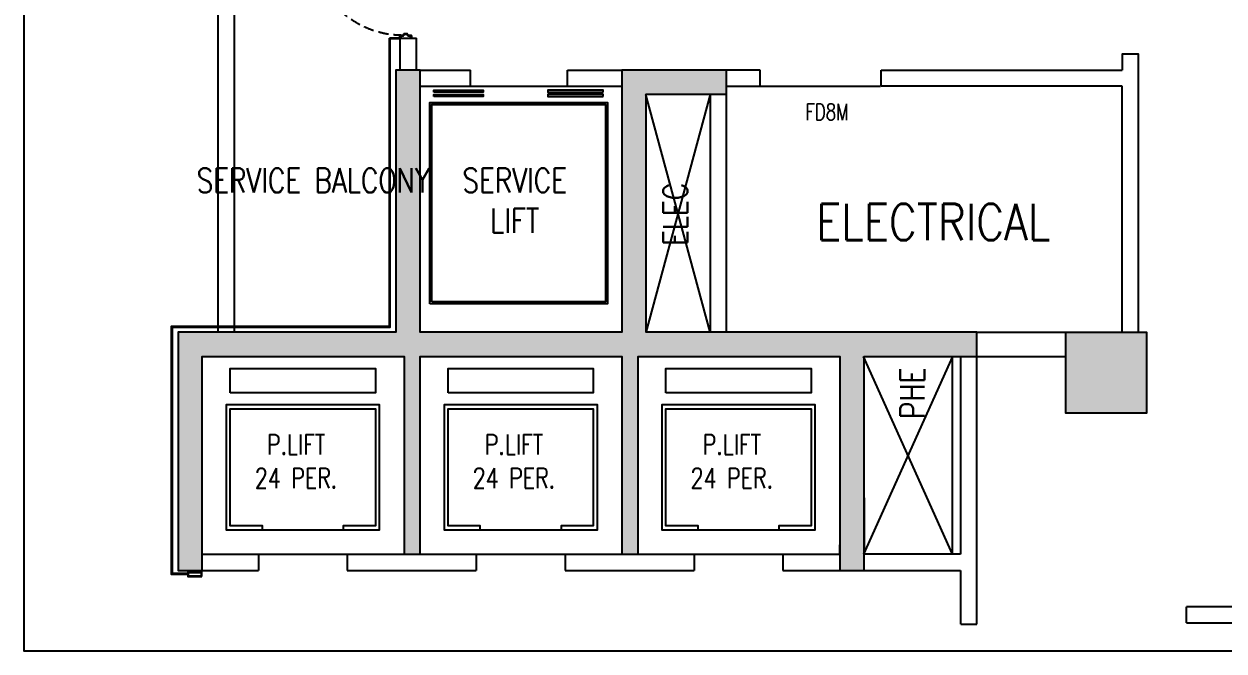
# Model space of a CAD drawing. Header units: millimetres. Extents: x 4688743 to 4806056, y -3017657 to -2960297.
# Drawn here: x 4688743 to 4703613, y -2987364 to -2979593 of the extents above; entities that cross this region are included whole.
import ezdxf
from ezdxf.enums import TextEntityAlignment as Align

# ---------------------------------------------------------------- set-up
doc = ezdxf.new("R2010")
doc.units = ezdxf.units.MM
doc.header["$MEASUREMENT"] = 0
doc.linetypes.add('13643-XREF-1ST LVL CORES$0$HIDDEN', pattern=[0.375, 0.25, -0.125])
doc.linetypes.add('CONTINU', pattern=[0])
for name, color, linetype in [('13643-XREF-1ST LVL CORES$0$DOOR', 250, 'Continuous'), ('a-col', 3, 'Continuous'), ('A-CUTOUT FLOOR', 1, 'Continuous'), ('a-dw sch', 132, 'Continuous'), ('a-hat col', 254, 'Continuous'), ('a-parapet wall', 11, 'Continuous'), ('a-text m', 4, 'Continuous'), ('a-wall', 6, 'Continuous'), ('ELE4', 2, 'Continuous'), ('ELEVATION', 1, 'Continuous'), ('FLOOR DROP', 32, 'Continuous'), ('I-CEIL', 11, 'CONTINU'), ('I-PART', 1, 'Continuous'), ('LIFT CAR', 5, 'Continuous'), ('MATEL CLADDING', 145, 'Continuous'), ('TEXT PLAN', 2, 'Continuous'), ('TEXTS', 2, 'Continuous'), ('thin', 1, 'Continuous'), ('wall', 4, 'Continuous')]:
    doc.layers.add(name, color=color, linetype=linetype)
doc.styles.add('1-125 SCALE', font='romans.shx', dxfattribs={"width": 0.8, "height": 320})
doc.styles.add('a-textm', font='simplex.shx', dxfattribs={"width": 0.85})
doc.styles.add('a-texts', font='simplex.shx', dxfattribs={"width": 0.75})
doc.styles.add('TEXTS', font='romans.shx', dxfattribs={"width": 0.75})

# ---------------------------------------------------------------- blocks, each defined once
blk = doc.blocks.new('13643-XREF-1ST LVL CORES$0$A$C29651F4C')
at = {"layer": '13643-XREF-1ST LVL CORES$0$DOOR'}
h = blk.add_hatch(color=256, dxfattribs=at)
edge = h.paths.add_edge_path()
edge.add_arc((46, 96), 4, 0, 90)
edge.add_line((46, 100), (33, 100))
edge.add_arc((33, 103), 3, 180, 270, ccw=False)
edge.add_line((30, 103), (30, 146))
edge.add_arc((26, 146), 4, 0, 90)
edge.add_line((26, 150), (4, 150))
edge.add_arc((4, 146), 4, 90, 180)
edge.add_line((0, 146), (0, 125))
edge.add_line((0, 125), (1, 125))
edge.add_line((1, 125), (1, 146))
edge.add_arc((4, 146), 3, 90, 180, ccw=False)
edge.add_line((4, 149), (26, 149))
edge.add_arc((26, 146), 3, 0, 90, ccw=False)
edge.add_line((29, 146), (29, 103))
edge.add_arc((33, 103), 4, 180, 270)
edge.add_line((33, 99), (46, 99))
edge.add_arc((46, 96), 3, 0, 90, ccw=False)
edge.add_line((49, 96), (49, 54))
edge.add_arc((46, 54), 3, 270, 360, ccw=False)
edge.add_line((46, 51), (33, 51))
edge.add_arc((33, 47), 4, 90, 180)
edge.add_line((29, 47), (29, 4))
edge.add_arc((26, 4), 3, -90, 0, ccw=False)
edge.add_line((26, 1), (4, 1))
edge.add_arc((4, 4), 3, 180, 270, ccw=False)
edge.add_line((1, 4), (1, 25))
edge.add_line((1, 25), (0, 25))
edge.add_line((0, 25), (0, 4))
edge.add_arc((4, 4), 4, 180, 270)
edge.add_line((4, 0), (26, 0))
edge.add_arc((26, 4), 4, 270, 360)
edge.add_line((30, 4), (30, 47))
edge.add_arc((33, 47), 3, 90, 180, ccw=False)
edge.add_line((33, 50), (46, 50))
edge.add_arc((46, 54), 4, 270, 360)
edge.add_line((50, 54), (50, 96))
h = blk.add_hatch(color=256, dxfattribs=at)
edge = h.paths.add_edge_path()
edge.add_arc((1154, 96), 4, 90, 180, ccw=False)
edge.add_line((1154, 100), (1167, 100))
edge.add_arc((1167, 103), 3, 270, 360)
edge.add_line((1170, 103), (1170, 146))
edge.add_arc((1174, 146), 4, 90, 180, ccw=False)
edge.add_line((1174, 150), (1196, 150))
edge.add_arc((1196, 146), 4, 0, 90, ccw=False)
edge.add_line((1200, 146), (1200, 125))
edge.add_line((1200, 125), (1199, 125))
edge.add_line((1199, 125), (1199, 146))
edge.add_arc((1196, 146), 3, 0, 90)
edge.add_line((1196, 149), (1174, 149))
edge.add_arc((1174, 146), 3, 90, 180)
edge.add_line((1171, 146), (1171, 103))
edge.add_arc((1167, 103), 4, 270, 360, ccw=False)
edge.add_line((1167, 99), (1154, 99))
edge.add_arc((1154, 96), 3, 90, 180)
edge.add_line((1151, 96), (1151, 54))
edge.add_arc((1154, 54), 3, 180, 270)
edge.add_line((1154, 51), (1167, 51))
edge.add_arc((1167, 47), 4, 0, 90, ccw=False)
edge.add_line((1171, 47), (1171, 4))
edge.add_arc((1174, 4), 3, 180, 270)
edge.add_line((1174, 1), (1196, 1))
edge.add_arc((1196, 4), 3, 270, 360)
edge.add_line((1199, 4), (1199, 25))
edge.add_line((1199, 25), (1200, 25))
edge.add_line((1200, 25), (1200, 4))
edge.add_arc((1196, 4), 4, 270, 360, ccw=False)
edge.add_line((1196, 0), (1174, 0))
edge.add_arc((1174, 4), 4, 180, 270, ccw=False)
edge.add_line((1170, 4), (1170, 47))
edge.add_arc((1167, 47), 3, 360, 450)
edge.add_line((1167, 50), (1154, 50))
edge.add_arc((1154, 54), 4, 180, 270, ccw=False)
edge.add_line((1150, 54), (1150, 96))
for p, q in [((0, 150), (0, 150)), ((1200, 150), (1200, 150)), ((0, 0), (0, 0)), ((1200, 0), (1200, 0))]:
    blk.add_line(p, q, dxfattribs=at)
blk.add_lwpolyline([(33, 103), (33, 1243), (63, 1243), (63, 103)], close=True, dxfattribs=at)
for points in [[(50, 96, 0.414214), (46, 100), (33, 100, -0.414214), (30, 103), (30, 146, 0.414214), (26, 150), (4, 150, 0.414214), (0, 146), (0, 125), (1, 125), (1, 146, -0.414214), (4, 149), (26, 149, -0.414214), (29, 146), (29, 103, 0.414214), (33, 99), (46, 99, -0.414214), (49, 96), (49, 54, -0.414214), (46, 51), (33, 51, 0.414214), (29, 47), (29, 4, -0.414214), (26, 1), (4, 1, -0.414214), (1, 4), (1, 25), (0, 25), (0, 4, 0.414214), (4, 0), (26, 0, 0.414214), (30, 4), (30, 47, -0.414214), (33, 50), (46, 50, 0.414214), (50, 54)], [(1150, 96, -0.414214), (1154, 100), (1167, 100, 0.414214), (1170, 103), (1170, 146, -0.414214), (1174, 150), (1196, 150, -0.414214), (1200, 146), (1200, 125), (1199, 125), (1199, 146, 0.414214), (1196, 149), (1174, 149, 0.414214), (1171, 146), (1171, 103, -0.414214), (1167, 99), (1154, 99, 0.414214), (1151, 96), (1151, 54, 0.414214), (1154, 51), (1167, 51, -0.414214), (1171, 47), (1171, 4, 0.414214), (1174, 1), (1196, 1, 0.414214), (1199, 4), (1199, 25), (1200, 25), (1200, 4, -0.414214), (1196, 0), (1174, 0, -0.414214), (1170, 4), (1170, 47, 0.414214), (1167, 50), (1154, 50, -0.414214), (1150, 54)]]:
    blk.add_lwpolyline(points, format="xyb", close=True, dxfattribs=at)
at = {"layer": '13643-XREF-1ST LVL CORES$0$DOOR', "color": 8, "linetype": '13643-XREF-1ST LVL CORES$0$HIDDEN', "ltscale": 500}
blk.add_arc((37, 113), 1130, 359.4833, 88.6984, dxfattribs=at)
blk = doc.blocks.new('PROFILE_GLZ_MULI_END')
at = {"color": 4}
blk.add_lwpolyline([(25, -25), (25, 0)], dxfattribs=at)
for points in [[(50, -200), (0, -200), (0, -25), (50, -25)], [(45, -195), (5, -195), (5, -30), (45, -30)]]:
    blk.add_lwpolyline(points, close=True, dxfattribs=at)

msp = doc.modelspace()

# ---------------------------------------------------------------- hatches: boundary and pattern name
at = {"layer": 'a-hat col'}
for points in [[(4699151.8, -2986364.6), (4699151.8, -2985464.6), (4699151.8, -2986164.6), (4699151.8, -2983714.6), (4700551.8, -2983714.6), (4700551.8, -2983414.6), (4696451.8, -2983414.6), (4696451.8, -2980464.6), (4697449.1, -2980464.6), (4697449.1, -2980164.6), (4696151.8, -2980164.6), (4696151.8, -2983414.6), (4693651.8, -2983414.6), (4693651.8, -2980414.6), (4693651.8, -2980164.6), (4693351.8, -2980164.6), (4693351.8, -2983414.6), (4690651.8, -2983414.6), (4690651.8, -2986364.6), (4690951.8, -2986364.6), (4690951.8, -2983714.6), (4693451.8, -2983714.6), (4693451.8, -2986164.6), (4693651.8, -2986164.6), (4693651.8, -2983714.6), (4696151.8, -2983714.6), (4696151.8, -2986164.6), (4696351.8, -2986164.6), (4696351.8, -2983714.6), (4698851.8, -2983714.6), (4698851.8, -2986164.6), (4698851.8, -2986046.6), (4698851.8, -2986164.6), (4698851.8, -2986364.6)], [(4701651.8, -2983414.6), (4702651.8, -2983414.6), (4702651.8, -2984414.6), (4701651.8, -2984414.6)]]:
    msp.add_hatch(color=256, dxfattribs=at).paths.add_polyline_path(points)
at = {"layer": 'I-CEIL', "linetype": 'ByBlock'}
h = msp.add_hatch(dxfattribs=at)
h.set_pattern_fill('DASH', color=256, scale=999, angle=180)
edge = h.paths.add_edge_path()
edge.add_line((4694606.8, -2969440.8), (4694606.8, -2970692.9))
edge.add_line((4694606.8, -2970692.9), (4701099.5, -2970692.9))
edge.add_line((4701099.5, -2970692.9), (4701099.5, -2974264.6))
edge.add_line((4701099.5, -2974264.6), (4701746.8, -2974264.6))
edge.add_line((4701746.8, -2974264.6), (4701751.8, -2973664.6))
edge.add_line((4701751.8, -2973664.6), (4702551.8, -2973664.6))
edge.add_line((4702551.8, -2973664.6), (4702546.8, -2977114.6))
edge.add_line((4702546.8, -2977114.6), (4709126.7, -2977123))
edge.add_line((4709126.7, -2977123), (4709126.7, -2981131.3))
edge.add_line((4709126.7, -2981131.3), (4708946.7, -2981131.2))
edge.add_line((4708946.7, -2981131.2), (4708946.7, -2982652.9))
edge.add_line((4708946.7, -2982652.9), (4712081.9, -2982652.9))
edge.add_line((4712081.9, -2982652.9), (4712082, -2980387))
edge.add_line((4712082, -2980387), (4710846.7, -2980387))
edge.add_line((4710846.7, -2980387), (4710846.7, -2978839.6))
edge.add_arc((4712846.7, -2978839.6), 2000, 90, 180, ccw=False)
edge.add_line((4712846.7, -2976839.6), (4727819.3, -2976839.6))
edge.add_line((4727819.3, -2976839.6), (4727819.2, -2978874.6))
edge.add_line((4727819.2, -2978874.6), (4728743.5, -2978866))
edge.add_line((4728743.5, -2978866), (4728743.5, -2976839.6))
edge.add_line((4728743.5, -2976839.6), (4736929.5, -2976839.6))
edge.add_line((4736929.5, -2976839.6), (4736929.5, -2985266.2))
edge.add_line((4736929.5, -2985266.2), (4738429.5, -2985266.4))
edge.add_line((4738429.5, -2985266.4), (4738429.5, -2976841.3))
edge.add_line((4738429.5, -2976841.3), (4752446.8, -2976841.3))
edge.add_line((4752446.8, -2976841.3), (4752446.8, -2975266.8))
edge.add_line((4752446.8, -2975266.8), (4743251.9, -2975266.8))
edge.add_line((4743251.9, -2975266.8), (4743251.7, -2971965))
edge.add_line((4743251.7, -2971965), (4741354.2, -2971965))
edge.add_line((4741354.2, -2971965), (4741354.2, -2971965))
edge.add_line((4741354.2, -2971965), (4741204.2, -2971965))
edge.add_line((4741204.2, -2971965), (4741204.2, -2971965))
edge.add_line((4741204.2, -2971965), (4739604.2, -2971965))
edge.add_line((4739604.2, -2971965), (4739604.2, -2975264.6))
edge.add_line((4739604.2, -2975264.6), (4734746.8, -2975264.6))
edge.add_line((4734746.8, -2975264.6), (4734746.8, -2973965.1))
edge.add_line((4734746.8, -2973965.1), (4734148.6, -2973967.3))
edge.add_line((4734148.6, -2973967.3), (4734148.6, -2972141.5))
edge.add_line((4734148.6, -2972141.5), (4731396.1, -2972187.8))
edge.add_line((4731396.1, -2972187.8), (4731396.1, -2975164.6))
edge.add_line((4731396.1, -2975164.6), (4731996.1, -2975164.6))
edge.add_line((4731996.1, -2975164.6), (4731996.1, -2975264.6))
edge.add_line((4731996.1, -2975264.6), (4706051.8, -2975264.6))
edge.add_arc((4706051.8, -2973264.6), 2000, 180, 270, ccw=False)
edge.add_line((4704051.8, -2973264.6), (4704051.7, -2969440.8))
edge.add_line((4704051.7, -2969440.8), (4694606.8, -2969440.8))

# ---------------------------------------------------------------- linework, layer by layer
at = {"color": 4, "elevation": 0}
for points in [[(4690946.8, -2986438.9), (4690946.8, -2986388.9), (4690771.8, -2986388.9), (4690771.8, -2986438.9)], [(4690946.8, -2986438.9), (4690946.8, -2986388.9), (4690771.8, -2986388.9), (4690771.8, -2986438.9)], [(4690941.8, -2986433.9), (4690941.8, -2986393.9), (4690776.8, -2986393.9), (4690776.8, -2986433.9)], [(4690941.8, -2986433.9), (4690941.8, -2986393.9), (4690776.8, -2986393.9), (4690776.8, -2986433.9)]]:
    msp.add_lwpolyline(points, close=True, dxfattribs=at)
msp.add_lwpolyline([(4690771.8, -2986413.9), (4690746.8, -2986413.9)], dxfattribs=at)
msp.add_lwpolyline([(4690771.8, -2986413.9), (4690746.8, -2986413.9)], dxfattribs=at)
at = {"layer": 'a-col', "elevation": 0}
for points in [[(4699151.8, -2986364.6), (4699151.8, -2985464.6), (4699151.8, -2985464.6), (4699151.8, -2986164.6), (4699151.8, -2986164.6), (4699151.8, -2983714.6), (4700551.8, -2983714.6), (4700551.8, -2983414.6), (4696451.8, -2983414.6), (4696451.8, -2980464.6), (4697449.1, -2980464.6), (4697449.1, -2980164.6), (4696151.8, -2980164.6), (4696151.8, -2983414.6), (4693651.8, -2983414.6), (4693651.8, -2980414.6), (4693651.8, -2980414.6), (4693651.8, -2980164.6), (4693351.8, -2980164.6), (4693351.8, -2983414.6), (4690651.8, -2983414.6), (4690651.8, -2986364.6), (4690951.8, -2986364.6), (4690951.8, -2983714.6), (4693451.8, -2983714.6), (4693451.8, -2986164.6), (4693651.8, -2986164.6), (4693651.8, -2983714.6), (4696151.8, -2983714.6), (4696151.8, -2986164.6), (4696351.8, -2986164.6), (4696351.8, -2983714.6), (4698851.8, -2983714.6), (4698851.8, -2986164.6), (4698851.8, -2986046.6), (4698851.8, -2986046.6), (4698851.8, -2986164.6), (4698851.8, -2986364.6)], [(4701651.8, -2983414.6), (4702651.8, -2983414.6), (4702651.8, -2984414.6), (4701651.8, -2984414.6)]]:
    msp.add_lwpolyline(points, close=True, dxfattribs=at)
msp.add_lwpolyline([(4696453.6, -2983414.6), (4696451.8, -2983414.6), (4696451.8, -2980464.6), (4697449.1, -2980464.6), (4697449.1, -2980164.6), (4696151.8, -2980164.6), (4696151.8, -2983414.6), (4693651.8, -2983414.6), (4693651.8, -2980414.6), (4693651.8, -2980414.6), (4693651.8, -2980164.6), (4693351.8, -2980164.6), (4693351.8, -2983414.6)], dxfattribs=at)
at = {"layer": 'A-CUTOUT FLOOR'}
for p, q in [((4694271.6, -2980365.1, 0), (4695471.6, -2980365.1, 0)), ((4697245.7, -2980465.1, 0), (4696448.5, -2983415.1, 0)), ((4697245.7, -2983414.6, 0), (4696448.5, -2980465.1, 0)), ((4700246.8, -2986164.6, 0), (4699146.8, -2983714.6)), ((4700246.8, -2983714.6, 0), (4699146.8, -2986164.6, 0)), ((4700246.8, -2986164.6, 0), (4700246.8, -2983714.6, 0))]:
    msp.add_line(p, q, dxfattribs=at)
at = {"layer": 'a-parapet wall'}
for p, q in [((4691146.8, -2978367, 0), (4691146.8, -2983417.4, 0)), ((4691346.8, -2978367, 0), (4691346.8, -2983417.4, 0)), ((4697245.7, -2980465.1, 0), (4697245.7, -2983414.6, 0)), ((4697445.7, -2980465.1, 0), (4697445.7, -2983415.1, 0))]:
    msp.add_line(p, q, dxfattribs=at)
at = {"layer": 'a-wall'}
for p, q in [((4700546.8, -2983414.6, 0), (4701646.8, -2983414.6, 0)), ((4700546.8, -2983714.6, 0), (4700546.8, -2986364.6, 0)), ((4700546.8, -2983714.6, 0), (4701646.8, -2983714.6, 0)), ((4690946.8, -2986164.6, 0), (4691646.8, -2986164.6, 0)), ((4691646.8, -2986164.6, 0), (4691646.8, -2986364.6, 0)), ((4692746.8, -2986164.6, 0), (4694346.8, -2986164.6, 0)), ((4692746.8, -2986164.6, 0), (4692746.8, -2986364.6, 0)), ((4694346.8, -2986164.6, 0), (4694346.8, -2986364.6, 0)), ((4695446.8, -2986164.6, 0), (4697046.8, -2986164.6, 0)), ((4695446.8, -2986164.6, 0), (4695446.8, -2986364.6, 0)), ((4697046.8, -2986164.6, 0), (4697046.8, -2986364.6, 0)), ((4698146.8, -2986164.6, 0), (4698846.8, -2986164.6, 0)), ((4698146.8, -2986164.6, 0), (4698146.8, -2986364.6, 0)), ((4690946.8, -2986364.6, 0), (4691646.8, -2986364.6, 0)), ((4692746.8, -2986364.6, 0), (4694346.8, -2986364.6, 0)), ((4695446.8, -2986364.6, 0), (4697046.8, -2986364.6, 0)), ((4698146.8, -2986364.6, 0), (4698846.8, -2986364.6, 0)), ((4699146.8, -2986364.6, 0), (4700346.8, -2986364.6, 0)), ((4704946.9, -2986814.6), (4703146.8, -2986814.6)), ((4703146.8, -2987014.6), (4705146.9, -2987014.6))]:
    msp.add_line(p, q, dxfattribs=at)
at = {"layer": 'a-wall', "elevation": 0}
msp.add_lwpolyline([(4700346.8, -2986164.6), (4699146.8, -2986164.6)], dxfattribs=at)
at = {"layer": 'ELE4', "color": 4, "elevation": 0}
for points in [[(4690946.8, -2986438.9), (4690946.8, -2986388.9), (4690771.8, -2986388.9), (4690771.8, -2986438.9)], [(4690941.8, -2986433.9), (4690941.8, -2986393.9), (4690776.8, -2986393.9), (4690776.8, -2986433.9)]]:
    msp.add_lwpolyline(points, close=True, dxfattribs=at)
msp.add_lwpolyline([(4690771.8, -2986413.9), (4690746.8, -2986413.9)], dxfattribs=at)
at = {"layer": 'ELEVATION'}
for p, q in [((4691697.5, -2985864.1, 0), (4692697.5, -2985864.1, 0)), ((4694397.5, -2985864.1, 0), (4695397.5, -2985864.1, 0)), ((4697097.5, -2985864.1, 0), (4698097.5, -2985864.1, 0))]:
    msp.add_line(p, q, dxfattribs=at)
at = {"layer": 'ELEVATION', "elevation": 0}
for points in [[(4691297.5, -2984164.1), (4691297.5, -2983864.1), (4693097.5, -2983864.1), (4693097.5, -2984164.1)], [(4693997.5, -2984164.1), (4693997.5, -2983864.1), (4695797.5, -2983864.1), (4695797.5, -2984164.1)], [(4696697.5, -2984164.1), (4696697.5, -2983864.1), (4698497.5, -2983864.1), (4698497.5, -2984164.1)]]:
    msp.add_lwpolyline(points, close=True, dxfattribs=at)
for points in [[(4692697.5, -2985864.1), (4693147.5, -2985864.1), (4693147.5, -2984314.1), (4691247.5, -2984314.1), (4691247.5, -2985864.1), (4691697.5, -2985864.1), (4691697.5, -2985814.1), (4691297.5, -2985814.1), (4691297.5, -2984364.1), (4693097.5, -2984364.1), (4693097.5, -2985814.1), (4692697.5, -2985814.1), (4692697.5, -2985864.1)], [(4695397.5, -2985864.1), (4695847.5, -2985864.1), (4695847.5, -2984314.1), (4693947.5, -2984314.1), (4693947.5, -2985864.1), (4694397.5, -2985864.1), (4694397.5, -2985814.1), (4693997.5, -2985814.1), (4693997.5, -2984364.1), (4695797.5, -2984364.1), (4695797.5, -2985814.1), (4695397.5, -2985814.1), (4695397.5, -2985864.1)], [(4698097.5, -2985864.1), (4698547.5, -2985864.1), (4698547.5, -2984314.1), (4696647.5, -2984314.1), (4696647.5, -2985864.1), (4697097.5, -2985864.1), (4697097.5, -2985814.1), (4696697.5, -2985814.1), (4696697.5, -2984364.1), (4698497.5, -2984364.1), (4698497.5, -2985814.1), (4698097.5, -2985814.1), (4698097.5, -2985864.1)]]:
    msp.add_lwpolyline(points, dxfattribs=at)
at = {"layer": 'FLOOR DROP'}
for p, q in [((4691646.8, -2986164.6, 0), (4692746.8, -2986164.6, 0)), ((4694346.8, -2986164.6, 0), (4695446.8, -2986164.6, 0)), ((4697046.8, -2986164.6, 0), (4698146.8, -2986164.6, 0))]:
    msp.add_line(p, q, dxfattribs=at)
at = {"layer": 'I-PART'}
msp.add_line((4703146.8, -2987014.6), (4703146.8, -2986814.6), dxfattribs=at)
msp.add_lwpolyline([(4754188.7, -2987364.1), (4688743, -2987364.1), (4688743, -2964091.4), (4754188.7, -2964091.4)], close=True, dxfattribs=at)
at = {"layer": 'LIFT CAR', "elevation": 0}
for points in [[(4693821.6, -2980440.1), (4693821.6, -2980415.1), (4694434.1, -2980415.1), (4694434.1, -2980440.1)], [(4695921.6, -2980440.1), (4695921.6, -2980415.1), (4695234.1, -2980415.1), (4695234.1, -2980440.1)], [(4693771.6, -2983059.7), (4693771.6, -2980565.1), (4695971.6, -2980565.1), (4695971.6, -2983059.7)], [(4693796.6, -2983034.7), (4693796.6, -2980590.1), (4695946.6, -2980590.1), (4695946.6, -2983034.7)], [(4693821.6, -2980490.1), (4693821.6, -2980465.1), (4694434.1, -2980465.1), (4694434.1, -2980490.1)], [(4695921.6, -2980490.1), (4695921.6, -2980465.1), (4695234.1, -2980465.1), (4695234.1, -2980490.1)]]:
    msp.add_lwpolyline(points, close=True, dxfattribs=at)
at = {"layer": 'MATEL CLADDING'}
for p, q in [((4693401.2, -2979767, 0), (4693271.8, -2979767, 0)), ((4693401.2, -2979777, 0), (4693281.8, -2979777, 0))]:
    msp.add_line(p, q, dxfattribs=at)
at = {"layer": 'MATEL CLADDING', "elevation": 0}
for points in [[(4690785.9, -2986413.9), (4690571.8, -2986413.9), (4690571.8, -2983338.6), (4693271.8, -2983339.6), (4693271.8, -2979767)], [(4690785.9, -2986403.9), (4690581.8, -2986403.9), (4690581.8, -2983348.6), (4693281.8, -2983349.6), (4693281.8, -2979777)]]:
    msp.add_lwpolyline(points, dxfattribs=at)
at = {"layer": 'thin'}
msp.add_line((4697859.1, -2980365.1, 0), (4699358.1, -2980365.1, 0), dxfattribs=at)
at = {"layer": 'wall'}
for p, q in [((4693405.6, -2980167.4, 0), (4693405.6, -2979767, 0)), ((4693405.6, -2979767, 0), (4693605.6, -2979767, 0)), ((4693605.6, -2980167.4, 0), (4693605.6, -2979767, 0)), ((4693653.5, -2980165.1, 0), (4694276.6, -2980165.1, 0)), ((4694276.6, -2980365.1, 0), (4694276.6, -2980165.1, 0)), ((4695476.6, -2980165.1, 0), (4696151.8, -2980165.1, 0)), ((4695476.6, -2980365.1, 0), (4695476.6, -2980165.1, 0)), ((4697864.1, -2980165.1, 0), (4697450.7, -2980165.1, 0)), ((4697864.1, -2980365.1, 0), (4697864.1, -2980165.1, 0)), ((4699363.1, -2980165.1, 0), (4702351.8, -2980165.1, 0)), ((4699363.1, -2980365.1, 0), (4699363.1, -2980165.1, 0)), ((4702551.8, -2983414.6, 0), (4702551.8, -2980164.6, 0)), ((4702551.8, -2980164.6, 0), (4702551.8, -2980164.6, 0)), ((4693653.5, -2980365.1, 0), (4694276.6, -2980365.1, 0)), ((4695476.6, -2980365.1, 0), (4696151.8, -2980365.1, 0)), ((4697450.7, -2980365.1, 0), (4697864.1, -2980365.1, 0)), ((4702351.8, -2980365.1, 0), (4699363.1, -2980365.1, 0)), ((4702351.8, -2983414.6, 0), (4702351.8, -2980365.1, 0)), ((4700351.8, -2986164.6, 0), (4700351.8, -2983714.6, 0)), ((4700351.8, -2987030.1, 0), (4700351.8, -2986364.6, 0)), ((4700551.8, -2987030.1, 0), (4700551.8, -2986364.1, 0)), ((4700351.8, -2987030.1, 0), (4700551.8, -2987030.1, 0))]:
    msp.add_line(p, q, dxfattribs=at)
at = {"layer": 'wall', "elevation": 0}
msp.add_lwpolyline([(4702551.8, -2980165.1), (4702551.8, -2979965.1), (4702351.8, -2979965.1), (4702351.8, -2980165.1)], dxfattribs=at)

# ---------------------------------------------------------------- block references
at = {"xscale": -1, "rotation": 90}
msp.add_blockref('PROFILE_GLZ_MULI_END', (4690746.8, -2986388.9, 0), dxfattribs=at)
at = {"layer": '13643-XREF-1ST LVL CORES$0$DOOR', "extrusion": (0, 0, -1), "zscale": -1, "rotation": 270}
msp.add_blockref('13643-XREF-1ST LVL CORES$0$A$C29651F4C', (-4693547.2, -2978567, 0), dxfattribs=at)

# ---------------------------------------------------------------- texts
at = {"layer": 'a-dw sch', "style": 'a-texts', "width": 0.75}
msp.add_text('FD8M', height=200, rotation=360, dxfattribs=at).set_placement((4698693.9, -2980683.3), align=Align.MIDDLE)
at = {"layer": 'a-text m', "insert": (4700010.6, -2982047.7, 0), "char_height": 450, "attachment_point": 5, "style": 'a-textm'}
msp.add_mtext('ELECTRICAL', dxfattribs=at)
at = {"layer": 'TEXT PLAN', "char_height": 250, "width": 1126.207, "attachment_point": 8, "style": 'TEXTS'}
for insert in [(4692113.6, -2985346.3, 0), (4694813.6, -2985346.3, 0), (4697513.6, -2985346.3, 0)]:
    msp.add_mtext('P.LIFT 24 PER.', dxfattribs=dict(at, insert=insert))
at = {"layer": 'TEXTS', "char_height": 300, "attachment_point": 5, "style": '1-125 SCALE'}
for s, insert, width in [('SERVICE BALCONY', (4692327.2, -2981532, 0), 2757.795), ('SERVICE LIFT', (4694823.8, -2981780.6, 0), 1813.045)]:
    msp.add_mtext(s, dxfattribs=dict(at, insert=insert, width=width))
at = {"layer": 'TEXTS', "insert": (4696813.7, -2981952.6, 0), "char_height": 300, "attachment_point": 5, "rotation": 90, "style": '1-125 SCALE'}
msp.add_mtext('ELEC', dxfattribs=at)
at = {"layer": 'TEXTS', "insert": (4699751.8, -2984170.4), "char_height": 300, "width": 1654.342, "attachment_point": 5, "rotation": 90, "style": '1-125 SCALE'}
msp.add_mtext('PHE', dxfattribs=at)

doc.saveas('drawing.dxf')
